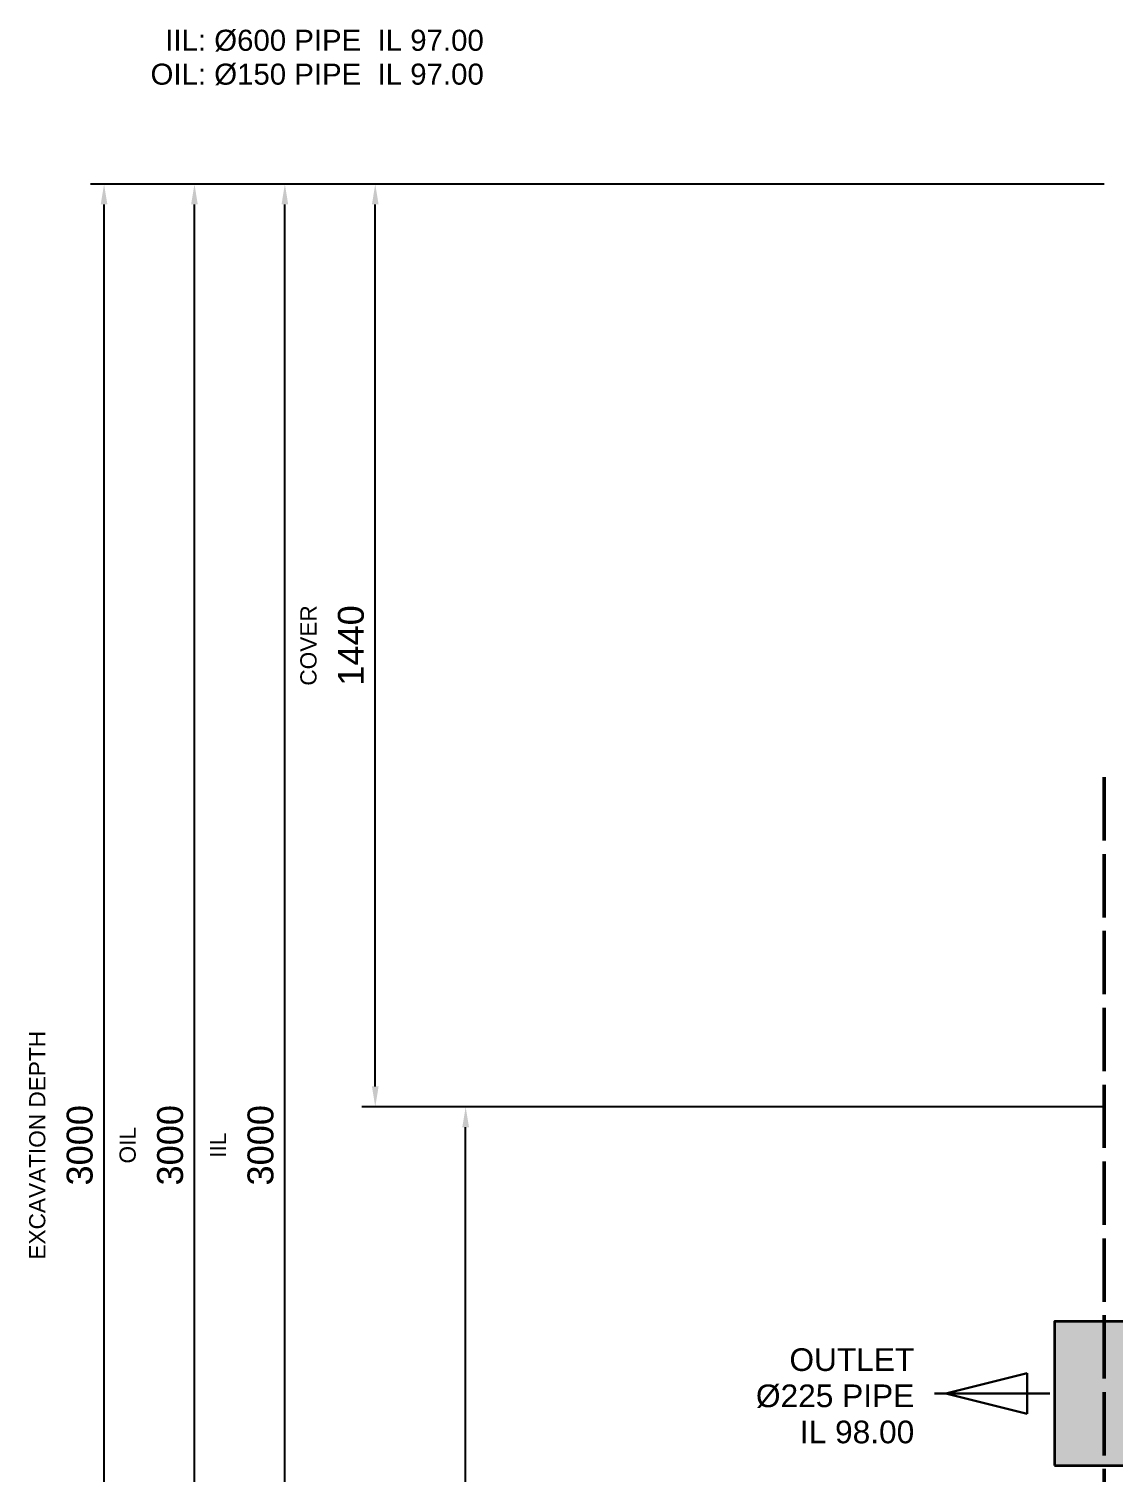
# Model space of a CAD drawing. Header units: millimetres. Extents: x -1751 to 4297, y -1079 to 3281.
# Drawn here: x -1742 to -49, y 990 to 3242 of the extents above; entities that cross this region are included whole.
import ezdxf
from ezdxf.enums import TextEntityAlignment as Align

# ---------------------------------------------------------------- set-up
doc = ezdxf.new("R2010")
doc.units = ezdxf.units.MM
doc.linetypes.add('DASH_99_21', pattern=[119.944444, 98.777778, -21.166667])
for name, color, linetype in [('ANNOTATIONS', 7, 'Continuous'), ('DIMENSIONS', 7, 'Continuous'), ('FLOW_OUTLET', 5, 'Continuous'), ('GEOFAB', 5, 'Continuous'), ('PIPES', 7, 'Continuous')]:
    doc.layers.add(name, color=color, linetype=linetype)
doc.styles.add('ARIAL', font='arial.ttf')
doc.dimstyles.get("Standard").update_dxf_attribs({"dimtxt": 2.5, "dimasz": 2.5, "dimexe": 1.25, "dimexo": 0.625, "dimtad": 1, "dimcen": 2.5, "dimazin": 3, "dimtfac": 1, "dimtmove": 0, "dimatfit": 3})

msp = doc.modelspace()

# ---------------------------------------------------------------- linework, layer by layer
at = {"layer": 'FLOW_OUTLET', "color": 5, "lineweight": 30}
for p, q in [((-183.4, 1144.2), (-310.4, 1112.5)), ((-183.4, 1080.7), (-183.4, 1144.2)), ((-148.2, 1112.5), (-328.1, 1112.5)), ((-183.4, 1080.7), (-310.4, 1112.5))]:
    msp.add_line(p, q, dxfattribs=at)
at = {"layer": 'GEOFAB', "color": 5, "linetype": 'DASH_99_21', "lineweight": 50}
msp.add_line((-63.5, -63.5), (-63.5, 2088.2), dxfattribs=at)
at = {"layer": 'PIPES', "lineweight": 35}
msp.add_lwpolyline([(-141.1, 1000), (0, 1000), (0, 1225), (-141.1, 1225)], close=True, dxfattribs=at)
at = {"layer": 'PIPES', "true_color": 0xbfbfbf}
msp.add_solid([(-141.1, 1000), (0, 1000), (-141.1, 1225), (0, 1225)], dxfattribs=at)

# ---------------------------------------------------------------- texts
at = {"layer": 'ANNOTATIONS', "style": 'ARIAL'}
for s, height, p in [('IIL: Ø600 PIPE  IL 97.00', 32.837, (-1031.7, 3208.1)), ('OIL: Ø150 PIPE  IL 97.00', 32.837, (-1031.7, 3155.2)), ('OUTLET', 35.36, (-359.8, 1147.8)), ('Ø225 PIPE', 35.36, (-359.8, 1091.3)), ('IL 98.00', 35.36, (-359.8, 1034.9))]:
    msp.add_text(s, height=height, dxfattribs=at).set_placement(p, align=Align.RIGHT)
at = {"layer": 'DIMENSIONS', "style": 'ARIAL'}
for s, height, p in [('COVER', 25.26, (-1292.8, 2280)), ('EXCAVATION DEPTH', 25.259, (-1716.1, 1500)), ('OIL', 25.26, (-1575, 1500)), ('IIL', 25.26, (-1433.9, 1500))]:
    msp.add_text(s, height=height, rotation=90, dxfattribs=at).set_placement(p, align=Align.CENTER)

# ---------------------------------------------------------------- dimensions: what is measured, and where the dimension line sits
at = {"layer": 'DIMENSIONS'}
for base, p1, p2 in [((-1624.4, 0), (-63.5, 0), (-63.5, 3000)), ((-1483.3, 0), (-63.5, 0), (-63.5, 3000)), ((-1342.2, 0), (-63.5, 0), (-63.5, 3000)), ((-1201.1, 1560), (-63.5, 1560), (-63.5, 3000)), ((-1060, 0), (-63.5, 0), (-63.5, 1560))]:
    msp.add_linear_dim(base=base, p1=p1, p2=p2, angle=90, dimstyle='Standard', override={"dimtxt": 40.414222, "dimasz": 31.75, "dimexe": 21.166667, "dimexo": 0, "dimgap": 17.638889, "dimtad": 1, "dimtih": 0, "dimtoh": 0, "dimdec": 0, "dimtxsty": 'ARIAL', "dimclrd": 7, "dimclre": 7, "dimclrt": 7}, dxfattribs=at).render()

doc.saveas('drawing.dxf')
